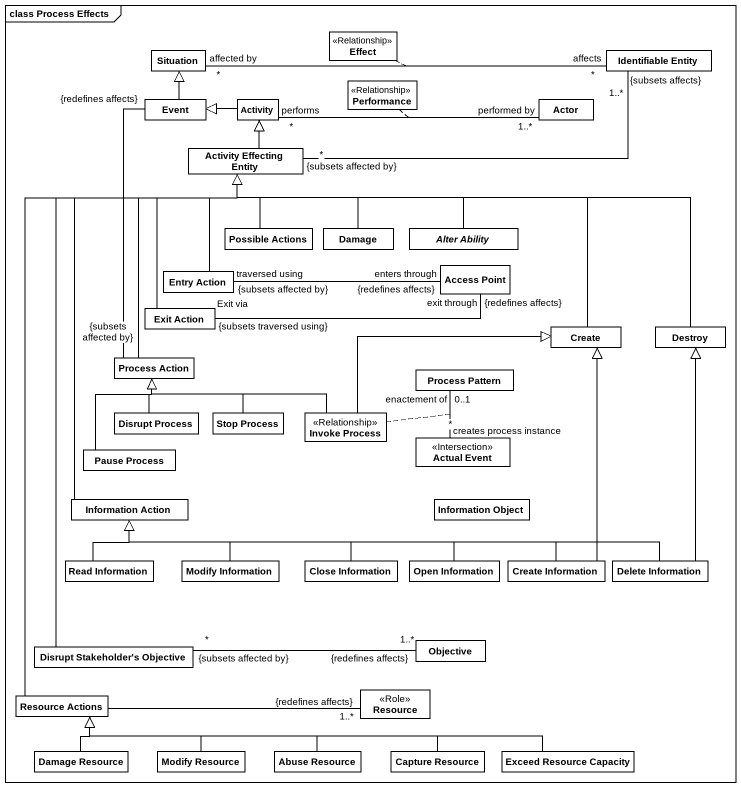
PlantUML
@startuml
mainframe class Process Effects
hide circle
hide empty members
class Effect <<Relationship>>
class Situation
class "Identifiable Entity" as Identifiable_Entity
class Event
class Activity
class Performance <<Relationship>>
class "Actor" as Actor_
class "Activity Effecting Entity" as Activity_Effecting_Entity
class "Possible Actions" as Possible_Actions
class Damage
abstract class "Alter Ability" as Alter_Ability
class "Entry Action" as Entry_Action
class "Access Point" as Access_Point
class "Exit Action" as Exit_Action
class "Create" as Create_
class "Destroy" as Destroy_
class "Process Action" as Process_Action
class "Process Pattern" as Process_Pattern
class "Disrupt Process" as Disrupt_Process
class "Stop Process" as Stop_Process
class "Invoke Process" as Invoke_Process <<Relationship>>
class "Pause Process" as Pause_Process
class "Actual Event" as Actual_Event <<Intersection>>
class "Information Action" as Information_Action
class "Information Object" as Information_Object
class "Read Information" as Read_Information
class "Modify Information" as Modify_Information
class "Close Information" as Close_Information
class "Open Information" as Open_Information
class "Create Information" as Create_Information
class "Delete Information" as Delete_Information
class "Disrupt Stakeholder's Objective" as Disrupt_Stakeholder_s
class Objective
class "Resource Actions" as Resource_Actions
class Resource <<Role>>
class "Damage Resource" as Damage_Resource
class "Modify Resource" as Modify_Resource
class "Abuse Resource" as Abuse_Resource
class "Capture Resource" as Capture_Resource
class "Exceed Resource Capacity" as Exceed_Resource_Capacity
Situation "affected by\n*" -right- "affects\n*" Identifiable_Entity
(Situation, Identifiable_Entity) .. Effect
Event -up-|> Situation
Activity -left-|> Event
Actor_ "performed by\n1..*" -left- "performs\n*" Activity
(Actor_, Activity) .. Performance
Activity_Effecting_Entity "*\n{subsets affected by}" -right- "1..*\n{subsets affects}" Identifiable_Entity
Activity_Effecting_Entity -up-|> Activity
Possible_Actions -up-|> Activity_Effecting_Entity
Damage -up-|> Activity_Effecting_Entity
Alter_Ability -left-|> Activity_Effecting_Entity
Entry_Action -up-|> Activity_Effecting_Entity
Entry_Action "traversed using\n{subsets affected by}" -right- "{redefines affects}\nenters through" Access_Point
Exit_Action -up-|> Activity_Effecting_Entity
Exit_Action "{subsets traversed using}\nExit via" -right- "exit through\n{redefines affects}" Access_Point
Create_ -left-|> Activity_Effecting_Entity
Destroy_ -left-|> Activity_Effecting_Entity
Process_Action "{subsets affected by}" -up- "{redefines affects}" Event
Process_Action -up-|> Activity_Effecting_Entity
Process_Pattern "enactement of\n0..1" -- "creates process instance\n*" Actual_Event
(Process_Pattern, Actual_Event) .. Invoke_Process
Disrupt_Process -up-|> Process_Action
Stop_Process -left-|> Process_Action
Invoke_Process -right-|> Create_
Invoke_Process -left-|> Process_Action
Pause_Process -up-|> Process_Action
Information_Action -up-|> Activity_Effecting_Entity
Read_Information -up-|> Information_Action
Modify_Information -up-|> Information_Action
Close_Information -left-|> Information_Action
Open_Information -left-|> Information_Action
Create_Information -up-|> Create_
Create_Information -left-|> Information_Action
Delete_Information -up-|> Destroy_
Delete_Information -left-|> Information_Action
Disrupt_Stakeholder_s -up-|> Activity_Effecting_Entity
Disrupt_Stakeholder_s "{subsets affected by}\n*" -right- "{redefines affects}\n1..*" Objective
Resource_Actions -up-|> Activity_Effecting_Entity
Resource_Actions -right- "{redefines affects}\n1..*" Resource
Damage_Resource -up-|> Resource_Actions
Modify_Resource -left-|> Resource_Actions
Abuse_Resource -left-|> Resource_Actions
Capture_Resource -left-|> Resource_Actions
Exceed_Resource_Capacity -left-|> Resource_Actions
@enduml
